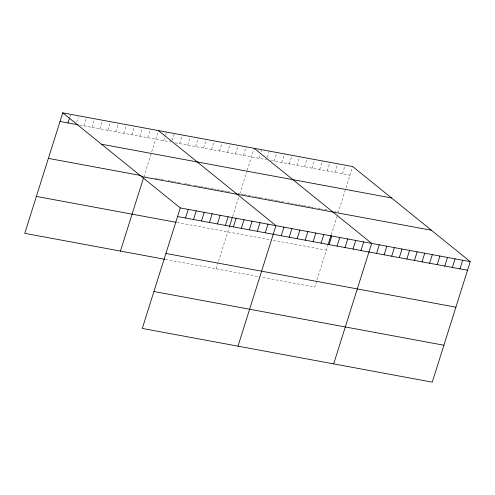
<?xml version="1.0" encoding="UTF-8"?>
<svg xmlns="http://www.w3.org/2000/svg" width="495" height="495" viewBox="0 0 495 495"><rect width="100%" height="100%" fill="white"/><g stroke="black" fill="none" stroke-linecap="round" stroke-linejoin="round"><path stroke-width="0.37" stroke-dasharray="2.48 1.86" d="M69.814 117.197L70.494 115.044M76.657 122.259L78.241 117.235M83.952 125.891L86.668 117.278M91.928 127.37L94.644 118.757M99.903 128.842L102.614 120.236M107.873 130.321L110.589 121.714M115.849 131.8L118.565 123.187M123.824 133.279L126.541 124.666M131.8 134.751L134.51 126.145M139.769 136.23L142.486 127.623M147.745 137.709L150.461 129.096M151.062 153.957L144.076 176.109L146.978 176.647M151.699 151.94L158.437 130.575M163.697 140.66L165.281 135.642M165.503 134.925L166.413 132.054M172.124 140.704L174.382 133.532M179.642 143.618L182.358 135.005M187.617 145.097L190.334 136.484M195.593 146.57L198.309 137.963M203.569 148.048L206.279 139.442M211.538 149.527L214.255 140.914M219.514 151.006L222.23 142.393M227.49 152.479L230.206 143.872M235.465 153.957L238.182 145.351M243.441 155.436L246.151 146.823M216.136 268.804L218.041 262.765M218.462 261.422L229.303 227.038M232.576 216.662L238.899 196.602M239.772 193.836L246.758 171.685M247.178 170.342L254.127 148.302M258.996 158.32L260.129 154.731M261.032 151.86L261.713 149.707M267.257 157.571L269.292 151.111M274.162 161.129L276.878 152.516M281.748 162.533L284.464 153.92M289.334 163.938L292.05 155.325M296.913 165.342L299.63 156.729M304.499 166.747L307.216 158.14M312.085 168.151L314.801 159.545M319.671 169.556L322.381 160.949M327.251 170.961L329.967 162.354M334.837 172.365L337.553 163.758M342.422 173.77L345.133 165.163M316.633 281.024L314.727 287.069L261.638 277.231M317.054 279.681L327.894 245.303M331.167 234.927L337.052 216.253M345.349 189.944L338.363 212.101L334.571 211.396M345.98 187.933L352.718 166.567M79.602 125.087L170.942 142.003M175.292 142.814L266.582 159.724M271.13 160.566L350.002 175.174M154.954 178.126L160.027 179.066M160.751 179.196L163.653 179.735M168.003 180.539L170.175 180.947M170.899 181.077L173.801 181.615M174.525 181.752L175.979 182.018M177.427 182.29L180.328 182.822M184.672 183.633L186.85 184.035M187.574 184.165L190.476 184.703M194.102 185.378L196.998 185.916M197.722 186.046L199.9 186.448M200.624 186.584L203.525 187.122M204.249 187.258L207.145 187.791M207.875 187.927L210.047 188.329M210.771 188.465L213.673 189.003M214.397 189.139L215.845 189.406M217.299 189.672L220.195 190.21M220.925 190.346L223.82 190.884M224.544 191.014L226.722 191.417M227.446 191.553L230.348 192.091M237.594 193.434L239.048 193.7M241.288 194.12L243.565 194.541M244.32 194.677L247.352 195.24M248.113 195.383L253.421 196.367M254.937 196.645L257.214 197.066M257.969 197.208L260.246 197.629M261.007 197.771L262.523 198.049M264.8 198.47L267.071 198.897M267.832 199.033L270.109 199.454M270.864 199.596L273.896 200.159M274.657 200.302L276.934 200.722M277.689 200.859L280.721 201.422M281.482 201.564L283.759 201.985M287.552 202.69L290.584 203.253M291.338 203.389L292.861 203.674M294.377 203.952L300.44 205.079M301.201 205.215L303.478 205.642M304.233 205.778L307.265 206.341M308.026 206.483L310.303 206.904M311.058 207.046L315.612 207.888M317.883 208.308L323.192 209.292M324.708 209.571L326.985 209.991M177.031 222.478L271.761 240.032M273.277 240.31L326.366 250.142M165.386 259.405L260.123 276.953"/><path stroke-width="0.74" d="M62.741 112.848L180.273 207.931L142.282 328.433L432.259 382.152L470.25 261.651L352.718 166.567L62.741 112.848L24.75 233.349L164.662 259.269M68.001 122.933L69.585 117.915M120.44 251.076L143.426 178.188M185.532 218.017L188.249 209.41M193.508 219.495L196.224 210.889M201.484 220.974L204.2 212.361M209.459 222.453L212.169 213.84M217.435 223.926L220.145 215.319M225.404 225.404L228.121 216.798M229.519 226.345L232.353 217.355M233.38 226.883L236.096 218.27M241.356 228.362L244.072 219.749M249.332 229.835L252.042 221.228M257.301 231.314L260.017 222.707M265.277 232.792L267.993 224.179M237.971 346.16L275.969 225.658L158.437 130.575M281.228 235.744L283.938 227.137M289.204 237.223L291.914 228.616M297.173 238.701L299.89 230.088M305.149 240.18L307.865 231.567M313.125 241.653L315.841 233.046M321.1 243.132L323.81 234.525M328.111 244.61L330.945 235.62M329.07 244.61L331.786 235.997M337.046 246.089L339.762 237.476M345.021 247.562L347.738 238.955M352.997 249.041L355.707 240.434M360.966 250.519L363.683 241.906M333.667 363.887L371.658 243.385L254.127 148.302M376.528 253.403L379.244 244.79M384.114 254.807L386.824 246.194M391.693 256.212L394.41 247.599M399.279 257.617L401.996 249.004M406.865 259.021L409.575 250.408M414.445 260.426L417.161 251.819M422.031 261.83L424.747 253.223M429.617 263.235L432.333 254.628M437.196 264.639L439.913 256.033M444.782 266.044L447.499 257.437M452.368 267.449L455.084 258.842M459.954 268.853L462.664 260.246M60.031 121.461L78.154 124.814M101.531 144.224L391.502 197.944M48.386 158.381L141.18 175.57M141.49 176.554L431.467 230.274M180.273 207.931L470.25 261.651M177.563 216.544L467.534 270.264M36.395 196.428L176.307 222.348M165.918 253.465L455.895 307.185M153.926 291.512L443.897 345.225"/></g></svg>
